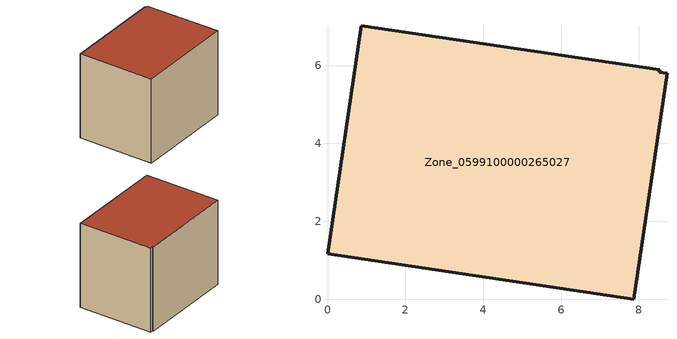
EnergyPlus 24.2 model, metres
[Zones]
Zone_0599100000265027
 floor ground (C_G): 8.53,5.89 8.52,5.83 8.72,5.8 7.87,0 0,1.16 0.87,7.02 z0
 wall outside (C_F): 8.53,5.89 0.87,7.02 0,1.16 7.87,0 8.72,5.8 8.52,5.83 8.53,5.89 z0:6.68
 roof outside (C_R): 8.52,5.83 8.53,5.89 0.87,7.02 0,1.16 7.87,0 8.72,5.8 z6.68
[BUILDING]
Pand.0599100000265027: North Axis=0; Terrain=City; Loads Convergence Tolerance Value=0.04; Temperature Convergence Tolerance Value=0.4; Solar Distribution=FullExterior; Maximum Number of Warmup Days=25; Minimum Number of Warmup Days=1
[Site:Location]
Rotterdam.The.Hague.AP_ZH_NLD Design_Conditions: Latitude=51.96; Longitude=4.45; Time Zone=1; Elevation=-4.5
[SITE:GROUNDTEMPERATURE:BUILDINGSURFACE]
18, 18, 18, 18, 18, 18, 18, 18, 18, 18, 18, 18
[MATERIAL] Thermal Absorptance=0.9; Solar Absorptance=0.7; Visible Absorptance=0.7
Name | Roughness | Thickness | Conductivity | Density | Specific Heat
G.TC.1946-1964 | MediumSmooth | 0.15 | 1 | 540 | 1210
F.TC.1946-1964 | Rough | 0.3 | 0.857143 | 1920 | 840
R.TC.1946-1964 | MediumRough | 0.2 | 0.235294 | 1500 | 1000
[CONSTRUCTION]
C_G: G.TC.1946-1964
C_F: F.TC.1946-1964
C_R: R.TC.1946-1964
[ZONE]
Zone_0599100000265027: Type=1; Multiplier=1; Ceiling Height=Autocalculate; Volume=Autocalculate; Floor Area=autocalculate; Part of Total Floor Area=Yes
[ZONEINFILTRATION:DESIGNFLOWRATE]
Infil_Zone_0599100000265027: Zone or ZoneList or Space or SpaceList=Zone_0599100000265027; Schedule=AlwaysOn; Design Flow Rate Calculation Method=Flow/Area; Flow Rate per Floor Area=0.003; Constant Term Coefficient=1; Temperature Term Coefficient=0; Velocity Term Coefficient=0; Velocity Squared Term Coefficient=0
[HVACTEMPLATE:ZONE:IDEALLOADSAIRSYSTEM]
Zone_0599100000265027: Maximum Heating Supply Air Temperature=50; Minimum Cooling Supply Air Temperature=13; Maximum Heating Supply Air Humidity Ratio=0.0156; Minimum Cooling Supply Air Humidity Ratio=0.0077; Heating Limit=NoLimit; Cooling Limit=NoLimit; Dehumidification Control Type=ConstantSensibleHeatRatio; Cooling Sensible Heat Ratio=0.7; Dehumidification Setpoint=60; Humidification Control Type=None; Humidification Setpoint=30; Outdoor Air Method=None; Outdoor Air Flow Rate per Person=0.00944; Outdoor Air Flow Rate per Zone Floor Area=0; Outdoor Air Flow Rate per Zone=0; Demand Controlled Ventilation Type=None; Outdoor Air Economizer Type=NoEconomizer; Heat Recovery Type=None; Sensible Heat Recovery Effectiveness=0.7; Latent Heat Recovery Effectiveness=0.65
[ZONECONTROL:THERMOSTAT]
ThermostatControl_Zone_0599100000265027: Zone or ZoneList=Zone_0599100000265027; Control Type Schedule=DualSetpointControlType; Control 1=Thermostat_Zone_0599100000265027; Temperature Difference Between Cutout And Setpoint=0
[THERMOSTATSETPOINT:DUALSETPOINT]
Thermostat_Zone_0599100000265027: Heating Setpoint Temperature Schedule=HeatingSetpoint_Zone_0599100000265027; Cooling Setpoint Temperature Schedule=CoolingSetpoint_Zone_0599100000265027
[SCHEDULE:COMPACT]
HeatingSetpoint_Zone_0599100000265027: Through: 12/31, For: AllDays, Until: 24:00, 21
CoolingSetpoint_Zone_0599100000265027: Through: 12/31, For: AllDays, Until: 24:00, 24
DualSetpointControlType: Through: 12/31, For: AllDays, Until: 24:00, 4
AlwaysOn: Through: 12/31, For: AllDays, Until: 24:00, 1
